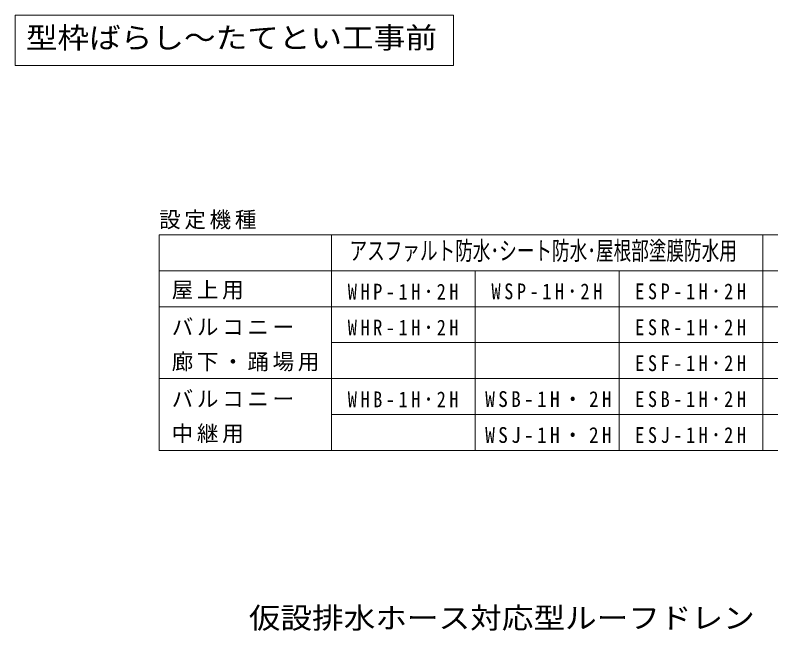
# Model space of a CAD drawing. Units: millimetres, scale not verified. Extents: x -431 to 490, y -402 to 331.
# Drawn here: x -310.7 to 4.8, y -398.3 to -141 of the extents above; entities that cross this region are included whole.
import ezdxf
from ezdxf.enums import TextEntityAlignment as Align

# ---------------------------------------------------------------- set-up
doc = ezdxf.new("R2010")
doc.units = ezdxf.units.MM
doc.header["$LTSCALE"] = 3
doc.layers.add('0-5_寸法', color=7, linetype='Continuous', lineweight=9)
doc.layers.add('F-5_F-5ﾚｲﾔ', color=7, linetype='Continuous', lineweight=9)
doc.styles.add('ＭＳ ゴシック', font='')
doc.styles.get('ＭＳ ゴシック').set_extended_font_data('MS Gothic')

msp = doc.modelspace()

# ---------------------------------------------------------------- linework, layer by layer
at = {"layer": '0-5_寸法'}
for p, q in [((-310.727, -141.041), (-127.727, -141.041)), ((-127.727, -141.041), (-127.727, -162.041))]:
    msp.add_line(p, q, dxfattribs=at)
msp.add_lwpolyline([(-310.727, -141.041), (-310.727, -162.041), (-127.727, -162.041)], dxfattribs=at)
at = {"layer": 'F-5_F-5ﾚｲﾔ'}
for p, q in [((-250.601, -232.845), (-250.601, -322.845)), ((-250.601, -232.845), (181.399, -232.845)), ((-178.601, -232.845), (-178.601, -322.845)), ((1.399, -232.845), (1.399, -322.845)), ((-250.601, -247.845), (181.399, -247.845)), ((-118.601, -247.845), (-118.601, -322.845)), ((-58.601, -247.845), (-58.601, -322.845)), ((-250.601, -262.845), (181.399, -262.845)), ((-178.601, -277.845), (181.399, -277.845)), ((-250.601, -292.845), (181.399, -292.845)), ((-178.601, -307.845), (181.399, -307.845)), ((-250.601, -322.845), (181.399, -322.845))]:
    msp.add_line(p, q, dxfattribs=at)

# ---------------------------------------------------------------- texts
at = {"layer": '0-5_寸法', "color": 2, "style": 'ＭＳ ゴシック', "width": 1.1}
msp.add_text('型枠ばらし～たてとい工事前', height=8.798, dxfattribs=at).set_placement((-306.227, -157.541), align=Align.BOTTOM_LEFT)
at = {"layer": 'F-5_F-5ﾚｲﾔ', "style": 'ＭＳ ゴシック', "width": 0.7}
msp.add_text('アスファルト防水･シート防水･屋根部塗膜防水用', height=7.698, dxfattribs=at).set_placement((-171.101, -245.595), align=Align.BOTTOM_LEFT)
at = {"layer": 'F-5_F-5ﾚｲﾔ', "color": 2, "style": 'ＭＳ ゴシック', "width": 1.1}
msp.add_text('仮設排水ホース対応型ルーフドレン\u3000Ｈ－１００', height=8.798, dxfattribs=at).set_placement((-213.15, -399.9), align=Align.BOTTOM_LEFT)
at = {"layer": 'F-5_F-5ﾚｲﾔ', "char_height": 6.598, "attachment_point": 7, "style": 'ＭＳ ゴシック'}
for s, insert in [('\\T1.17;設定機種', (-250.601, -230.531)), ('\\T1.17;屋上用', (-245.351, -259.845)), ('\\T1.39;\\W0.85;WHP-1H･2H', (-171.851, -259.845)), ('\\T1.39;\\W0.85;WSP-1H･2H', (-111.851, -259.845)), ('\\T1.39;\\W0.85;ESP-1H･2H', (-51.851, -259.845)), ('\\T1.17;バルコニー', (-245.351, -274.845)), ('\\T1.39;\\W0.85;ESR-1H･2H', (-51.851, -274.845)), ('\\T1.39;\\W0.85;WHR-1H･2H', (-171.851, -274.845)), ('\\T1.17;廊下・踊場用', (-245.351, -289.845)), ('\\T1.39;\\W0.85;ESF-1H･2H', (-51.851, -289.845)), ('\\T1.17;バルコニー', (-245.351, -304.845)), ('\\T1.39;\\W0.85;WHB-1H･2H', (-171.851, -304.845)), ('\\T1.34;\\W0.9;WSB-1H・2H', (-114.476, -304.845)), ('\\T1.39;\\W0.85;ESB-1H･2H', (-51.851, -304.845)), ('\\T1.17;中継用', (-245.351, -319.845)), ('\\T1.34;\\W0.9;WSJ-1H・2H', (-114.476, -319.845)), ('\\T1.39;\\W0.85;ESJ-1H･2H', (-51.851, -319.845))]:
    msp.add_mtext(s, dxfattribs=dict(at, insert=insert))

doc.saveas('drawing.dxf')
